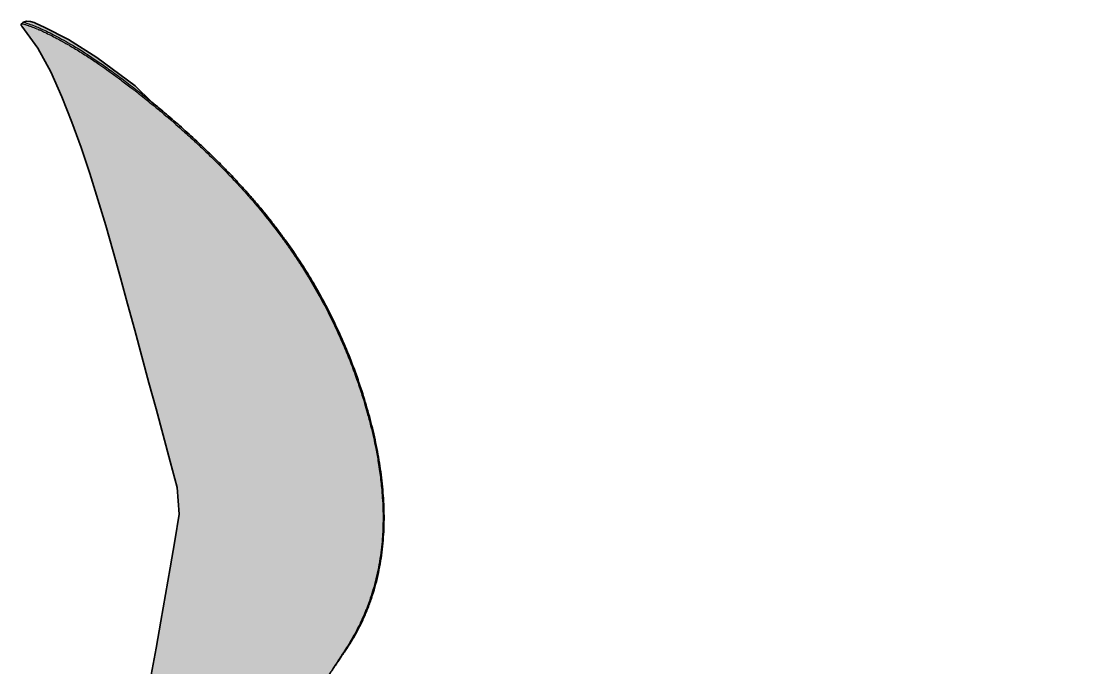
# Model space of a CAD drawing. Header units: millimetres. Extents: x 0 to 1796, y -1115 to 815.
# Drawn here: x 1177 to 1716, y 487 to 815 of the extents above; entities that cross this region are included whole.
import ezdxf

# ---------------------------------------------------------------- set-up
doc = ezdxf.new("R2010")
doc.units = ezdxf.units.MM
doc.layers.add('Blocks', color=7, linetype='Continuous')
doc.layers.add('Blocks$Fill', color=7, linetype='Continuous', true_color=0xffffff)
doc.layers.add('Blocks$Inner', color=7, linetype='Continuous', lineweight=25, true_color=0x007f00)
doc.layers.add('Blocks$Outline', color=7, linetype='Continuous', lineweight=35, true_color=0xff3f3f)

# ---------------------------------------------------------------- blocks, each defined once
blk = doc.blocks.new('N02 Dining Chair Side')
at = {"layer": 'Blocks$Fill'}
blk.add_hatch(color=256, dxfattribs=at).paths.add_polyline_path([(111.91, 0.28), (111.59, 0.22), (111.42, 0.21), (111.3, 0.2), (111.18, 0.2), (111.06, 0.2), (89.44, 2.24), (89.4, 2.25), (89.37, 2.27), (89.33, 2.29), (89.3, 2.3), (89.26, 2.32), (89.23, 2.34), (89.19, 2.36), (89.16, 2.39), (89.12, 2.41), (89.09, 2.43), (89.06, 2.46), (89.02, 2.48), (88.99, 2.51), (88.96, 2.53), (88.93, 2.56), (88.9, 2.59), (88.86, 2.62), (88.83, 2.65), (88.8, 2.68), (88.77, 2.71), (88.75, 2.74), (88.72, 2.78), (88.69, 2.81), (88.66, 2.85), (88.64, 2.88), (88.61, 2.92), (88.59, 2.95), (88.57, 2.99), (88.54, 3.03), (88.52, 3.06), (88.5, 3.1), (88.48, 3.14), (88.46, 3.18), (88.44, 3.22), (88.42, 3.26), (88.41, 3.3), (88.39, 3.34), (88.38, 3.38), (88.36, 3.43), (88.35, 3.47), (88.34, 3.51), (88.33, 3.55), (88.32, 3.59), (88.31, 3.64), (88.3, 3.68), (88.29, 3.72), (88.29, 3.76), (88.28, 3.8), (88.28, 3.85), (88.28, 3.89), (88.27, 3.93), (88.27, 3.97), (88.27, 4.01), (88.27, 4.06), (88.27, 4.1), (88.28, 4.14), (88.28, 4.18), (88.28, 4.22), (88.29, 4.26), (88.29, 4.3), (88.3, 4.34), (88.31, 4.38), (88.31, 4.42), (88.32, 4.45), (88.33, 4.49), (88.34, 4.53), (88.35, 4.57), (88.36, 4.6), (88.38, 4.64), (88.39, 4.68), (88.4, 4.72), (88.42, 4.76), (88.44, 4.79), (88.45, 4.83), (88.47, 4.87), (88.49, 4.91), (88.51, 4.94), (88.53, 4.98), (88.55, 5.02), (88.57, 5.05), (88.6, 5.09), (88.62, 5.12), (88.65, 5.16), (88.67, 5.19), (88.7, 5.23), (88.73, 5.26), (88.75, 5.29), (88.78, 5.32), (88.81, 5.36), (88.84, 5.39), (88.87, 5.42), (88.91, 5.45), (88.94, 5.48), (88.97, 5.51), (89.01, 5.53), (89.04, 5.56), (89.08, 5.59), (89.11, 5.61), (89.15, 5.64), (89.19, 5.66), (89.22, 5.68), (89.26, 5.7), (89.3, 5.72), (89.34, 5.74), (89.38, 5.76), (89.42, 5.78), (89.46, 5.8), (89.5, 5.82), (89.54, 5.83), (89.58, 5.85), (89.62, 5.86), (89.66, 5.87), (89.7, 5.88), (89.74, 5.89), (89.78, 5.9), (89.82, 5.91), (89.86, 5.92), (89.9, 5.93), (89.94, 5.93), (89.99, 5.94), (90.03, 5.94), (90.07, 5.95), (90.11, 5.95), (90.15, 5.95), (90.19, 5.95), (90.23, 5.95), (90.26, 5.95), (90.3, 5.95), (90.83, 5.96), (90.9, 5.96), (91.91, 5.92), (92.86, 5.87), (92.86, 5.87), (94.85, 11.88), (94.85, 11.88), (94.85, 11.88), (94.85, 11.88), (94.85, 11.88), (94.85, 11.88), (94.85, 11.88), (94.85, 11.88), (94.85, 11.88), (94.85, 11.88), (94.85, 11.88), (94.85, 11.89), (94.85, 11.89), (94.85, 11.89), (94.85, 11.89), (94.85, 11.89), (94.85, 11.89), (94.85, 11.89), (94.85, 11.89), (94.85, 11.89), (94.85, 11.89), (94.86, 11.89), (94.86, 11.89), (94.86, 11.89), (94.86, 11.9), (94.86, 11.9), (94.86, 11.9), (94.86, 11.9), (94.87, 11.9), (94.87, 11.9), (94.87, 11.9), (94.87, 11.91), (94.87, 11.91), (94.88, 11.91), (94.88, 11.91), (94.88, 11.91), (94.88, 11.91), (94.89, 11.91), (94.89, 11.91), (94.89, 11.91), (94.9, 11.92), (94.9, 11.92), (218.79, 409.73), (220.15, 413.55), (221.86, 418.06), (223.89, 422.82), (224.02, 423.06), (192.22, 424.1), (178.52, 425.52), (165.22, 429.05), (153.05, 435.44), (143, 444.8), (136.03, 456.64), (133.56, 470.1), (135.21, 483.77), (137.63, 497.34), (149.44, 565.24), (148.42, 578.68), (144.82, 591.99), (108.13, 724.83), (99.66, 751.06), (94.99, 764.03), (89.91, 776.84), (84.3, 789.43), (77.73, 801.54), (69.51, 812.58), (69.25, 813.03), (69.28, 813.55), (69.56, 814), (70.29, 814.68), (72.06, 815.15), (73.96, 815.03), (75.78, 814.55), (76.78, 814.08), (80.92, 812.21), (93.14, 805.82), (107.58, 796.77), (127.06, 782.32), (135.57, 774.09), (142.88, 768), (154.39, 757.91), (162.14, 750.71), (169.9, 743.13), (177.6, 735.18), (185.16, 726.84), (188.88, 722.52), (192.53, 718.1), (196.13, 713.6), (199.65, 709), (203.11, 704.31), (206.48, 699.53), (209.77, 694.67), (212.97, 689.73), (216.08, 684.7), (219.07, 679.59), (221.97, 674.4), (224.75, 669.13), (227.42, 663.8), (229.99, 658.4), (232.43, 652.93), (234.77, 647.42), (236.99, 641.84), (239.08, 636.22), (241.06, 630.54), (242.91, 624.82), (244.63, 619.05), (246.23, 613.25), (247.69, 607.4), (249.01, 601.52), (250.17, 595.6), (251.16, 589.65), (251.98, 583.67), (252.62, 577.64), (253.04, 571.63), (253.18, 568.66), (253.25, 565.67), (253.26, 562.62), (253.21, 559.55), (253.09, 556.51), (252.91, 553.5), (252.66, 550.49), (252.35, 547.49), (251.96, 544.49), (251.51, 541.5), (250.99, 538.53), (250.4, 535.57), (249.74, 532.63), (249.01, 529.72), (248.2, 526.83), (247.32, 523.97), (246.36, 521.13), (245.33, 518.34), (244.24, 515.58), (243.07, 512.86), (241.84, 510.18), (240.54, 507.56), (239.15, 504.98), (237.71, 502.47), (236.23, 500.04), (233.17, 495.31), (223.7, 481.2), (222.22, 478.83), (221.5, 477.61), (220.81, 476.38), (220.15, 475.14), (219.53, 473.89), (219.23, 473.26), (218.95, 472.62), (218.69, 471.99), (218.44, 471.35), (218.2, 470.7), (217.99, 470.05), (217.79, 469.39), (217.62, 468.73), (217.46, 468.07), (217.4, 467.74), (217.34, 467.4), (217.28, 467.07), (217.24, 466.73), (217.19, 466.4), (217.16, 466.06), (217.13, 465.73), (217.11, 465.39), (217.1, 465.05), (217.09, 464.71), (217.1, 464.38), (217.11, 464.04), (217.13, 463.7), (217.16, 463.36), (217.2, 463.03), (217.25, 462.69), (217.31, 462.36), (217.38, 462.03), (217.46, 461.69), (217.55, 461.37), (217.64, 461.04), (217.75, 460.71), (217.85, 460.45), (217.95, 460.2), (218.05, 459.94), (218.16, 459.69), (221.89, 456.98), (223.8, 456.12), (225.02, 455.76), (226.56, 455.42), (230.74, 454.92), (237.78, 454.88), (377.31, 470.86), (431.67, 476.31), (454.45, 476.41), (486.6, 475.32), (491.97, 475.09), (492.38, 475.05), (499.64, 474.27), (508.56, 473.03), (515.04, 471.94), (528.88, 469), (536.74, 466.96), (543.8, 464.9), (552.15, 462.2), (558.85, 459.79), (566.59, 456.74), (577.55, 452.1), (579, 451.45), (580.64, 450.55), (582.23, 449.55), (583.72, 448.41), (585.07, 447.11), (586.24, 445.64), (587.2, 444.02), (587.92, 442.28), (588.31, 440.45), (588.02, 438.65), (587.41, 437.86), (587, 437.54), (586.48, 437.45), (586, 437.67), (574.28, 444.87), (571.8, 445.86), (561.49, 449.99), (548.07, 453.07), (534.36, 454.39), (520.58, 454.34), (510.13, 453.6), (512.41, 450.13), (514.93, 440.52), (516.29, 428.53), (517.84, 418.15), (518.03, 417.1), (524.24, 388.28), (602.15, 10.37), (602.15, 10.37), (602.15, 10.37), (603.5, 4.28), (604.98, 4.16), (605.63, 4.09), (605.73, 4.09), (605.74, 4.09), (605.78, 4.09), (605.86, 4.09), (605.94, 4.08), (606.02, 4.07), (606.1, 4.06), (606.18, 4.04), (606.25, 4.02), (606.33, 4), (606.4, 3.97), (606.48, 3.94), (606.55, 3.91), (606.62, 3.87), (606.69, 3.84), (606.76, 3.8), (606.83, 3.75), (606.9, 3.71), (606.96, 3.66), (607.02, 3.61), (607.08, 3.55), (607.14, 3.5), (607.19, 3.44), (607.25, 3.38), (607.3, 3.32), (607.34, 3.25), (607.39, 3.19), (607.43, 3.12), (607.47, 3.05), (607.51, 2.98), (607.54, 2.9), (607.57, 2.83), (607.6, 2.76), (607.62, 2.68), (607.65, 2.6), (607.66, 2.52), (607.68, 2.45), (607.69, 2.37), (607.7, 2.29), (607.71, 2.21), (607.71, 2.13), (607.71, 2.05), (607.71, 1.97), (607.7, 1.89), (607.69, 1.81), (607.68, 1.73), (607.66, 1.65), (607.64, 1.57), (607.62, 1.5), (607.59, 1.42), (607.57, 1.35), (607.54, 1.27), (607.5, 1.2), (607.46, 1.13), (607.42, 1.06), (607.38, 0.99), (607.34, 0.93), (607.29, 0.86), (607.24, 0.8), (607.18, 0.74), (607.13, 0.68), (607.07, 0.63), (607.01, 0.57), (606.95, 0.52), (606.89, 0.48), (606.82, 0.43), (606.75, 0.39), (606.68, 0.35), (606.61, 0.31), (606.54, 0.27), (606.47, 0.24), (606.39, 0.21), (606.32, 0.19), (606.24, 0.17), (606.16, 0.15), (606.08, 0.13), (606.01, 0.12), (605.93, 0.11), (605.85, 0.1), (605.77, 0.1), (605.69, 0.09), (605.68, 0.09), (605.65, 0.09), (585.04, 0.35), (584.71, 0.35), (584.69, 0.35), (584.69, 0.35), (584.57, 0.36), (584.49, 0.37), (584.41, 0.38), (584.33, 0.39), (584.25, 0.41), (584.17, 0.43), (584.1, 0.45), (584.02, 0.48), (583.95, 0.51), (583.87, 0.54), (583.8, 0.57), (583.73, 0.61), (583.66, 0.65), (583.59, 0.7), (583.53, 0.74), (583.46, 0.79), (583.4, 0.84), (583.34, 0.9), (583.29, 0.95), (583.23, 1.01), (583.18, 1.07), (583.13, 1.13), (583.08, 1.2), (583.04, 1.26), (582.99, 1.33), (582.95, 1.4), (582.92, 1.47), (582.88, 1.54), (582.85, 1.62), (582.83, 1.69), (582.8, 1.77), (582.78, 1.85), (582.76, 1.92), (582.74, 2), (582.73, 2.08), (582.72, 2.16), (582.72, 2.24), (582.71, 2.32), (582.71, 2.4), (582.72, 2.48), (582.72, 2.56), (582.73, 2.64), (582.75, 2.72), (582.76, 2.8), (582.78, 2.87), (582.8, 2.95), (582.83, 3.03), (582.86, 3.1), (582.89, 3.18), (582.92, 3.25), (582.96, 3.32), (583, 3.39), (583.04, 3.46), (583.09, 3.52), (583.14, 3.59), (583.19, 3.65), (583.24, 3.71), (583.3, 3.77), (583.34, 3.81), (583.45, 4.02), (583.99, 4.33), (584.27, 4.43), (584.46, 4.47), (584.62, 4.5), (584.77, 4.52), (584.91, 4.53), (585.24, 4.56), (586.01, 4.6), (586.94, 4.63), (508.57, 385.05), (505.68, 397.83), (502.98, 410.64), (501.65, 417.98), (500.84, 423.24), (500.49, 425.97), (498.76, 425.02), (497.02, 424.52), (495.23, 424.43), (493.46, 424.73), (491.85, 425.4), (490.42, 426.44), (489.14, 427.95), (487.47, 432.79), (243.64, 405.01), (243.69, 404.13), (243.5, 402.35), (242.91, 400.65), (241.95, 399.12), (240.79, 397.94), (239.78, 397.23), (238.14, 396.49), (236.6, 396.16), (235.04, 396.13), (233.28, 396.48), (232.15, 396.93), (231.52, 397.33), (229.88, 392.23), (229.88, 392.23), (229.88, 392.23), (229.88, 392.22), (229.88, 392.22), (110.12, 7.13), (109.36, 4.5), (111.31, 4.28), (111.43, 4.26), (111.5, 4.24), (111.58, 4.21), (111.65, 4.18), (111.68, 4.17), (111.72, 4.15), (111.75, 4.13), (111.79, 4.12), (111.82, 4.1), (111.86, 4.08), (111.89, 4.06), (111.92, 4.04), (111.96, 4.02), (111.99, 4), (112.03, 3.98), (112.06, 3.95), (112.09, 3.93), (112.12, 3.91), (112.15, 3.88), (112.19, 3.86), (112.22, 3.83), (112.25, 3.8), (112.28, 3.78), (112.31, 3.75), (112.34, 3.72), (112.36, 3.69), (112.39, 3.66), (112.42, 3.63), (112.45, 3.6), (112.47, 3.57), (112.5, 3.54), (112.52, 3.51), (112.55, 3.47), (112.57, 3.44), (112.6, 3.41), (112.62, 3.38), (112.64, 3.34), (112.66, 3.31), (112.68, 3.27), (112.7, 3.24), (112.72, 3.2), (112.74, 3.17), (112.76, 3.13), (112.78, 3.09), (112.79, 3.06), (112.81, 3.02), (112.82, 2.99), (112.84, 2.95), (112.85, 2.91), (112.87, 2.87), (112.88, 2.84), (112.89, 2.8), (112.9, 2.76), (112.91, 2.73), (112.92, 2.69), (112.93, 2.65), (112.94, 2.58), (112.96, 2.5), (112.97, 2.43), (112.98, 2.35), (112.98, 2.28), (112.98, 2.2), (112.98, 2.16), (112.98, 2.12), (112.98, 2.08), (112.98, 2.04), (112.98, 2.01), (112.98, 1.97), (112.97, 1.93), (112.97, 1.89), (112.96, 1.85), (112.96, 1.81), (112.95, 1.77), (112.94, 1.73), (112.93, 1.69), (112.92, 1.65), (112.91, 1.61), (112.9, 1.58), (112.89, 1.54), (112.88, 1.5), (112.87, 1.46), (112.85, 1.42), (112.84, 1.38), (112.83, 1.35), (112.81, 1.31), (112.79, 1.27), (112.78, 1.23), (112.76, 1.2), (112.74, 1.16), (112.72, 1.12), (112.7, 1.09), (112.68, 1.05), (112.66, 1.02), (112.64, 0.98), (112.62, 0.95), (112.6, 0.92), (112.57, 0.88), (112.55, 0.85), (112.52, 0.82), (112.5, 0.79), (112.47, 0.76), (112.45, 0.73), (112.42, 0.7), (112.39, 0.67), (112.37, 0.64), (112.34, 0.61), (112.31, 0.58), (112.28, 0.56), (112.25, 0.53), (112.22, 0.5), (112.19, 0.48), (112.16, 0.45), (112.13, 0.43), (112.1, 0.41), (112.04, 0.36), (111.98, 0.32)], flags=0)
at = {"layer": 'Blocks$Inner'}
blk.add_lwpolyline([(135.57, 774.09), (127.06, 782.32), (107.58, 796.77), (93.14, 805.82), (80.92, 812.21), (76.78, 814.08), (75.78, 814.55), (73.96, 815.03), (72.06, 815.15), (70.29, 814.68), (69.56, 814), (69.28, 813.55), (69.25, 813.03), (69.51, 812.58), (77.73, 801.54), (84.3, 789.43), (89.91, 776.84), (94.99, 764.03), (99.66, 751.06), (104.01, 737.98), (108.13, 724.83), (112.08, 711.63), (115.89, 698.38), (119.57, 685.1), (123.18, 671.8), (126.79, 658.5), (130.39, 645.19), (134, 631.89), (137.61, 618.59), (141.21, 605.29), (144.82, 591.99), (148.42, 578.68), (149.44, 565.24), (147.08, 551.65), (144.71, 538.07), (142.35, 524.49), (139.98, 510.92), (137.63, 497.34), (135.21, 483.77)], dxfattribs=at)
for points in [[(69.91, 813.89), (69.68, 813.96), (69.56, 814), (69.56, 814)], [(70.63, 814.58), (70.41, 814.65), (70.29, 814.68), (70.29, 814.68)], [(73.17, 812.84), (73.49, 812.73), (73.84, 812.61), (74.2, 812.48)], [(77.9, 811.02), (78.36, 810.82), (78.84, 810.61), (79.34, 810.39)], [(79.34, 810.39), (79.83, 810.17), (80.34, 809.93), (80.87, 809.68)], [(90.26, 804.85), (90.99, 804.45), (91.74, 804.03), (92.51, 803.59)], [(100.04, 799.07), (100.94, 798.5), (101.86, 797.91), (102.8, 797.3)], [(102.8, 797.3), (103.74, 796.69), (104.7, 796.06), (105.68, 795.4)], [(117.69, 787.95), (118.81, 787.13), (119.94, 786.29), (121.08, 785.44)], [(139.34, 769.96), (140.57, 768.94), (141.81, 767.9), (146.79, 763.63)], [(146.79, 763.63), (148.04, 762.54), (149.3, 761.44), (150.56, 760.33)], [(154.35, 756.93), (155.61, 755.78), (156.88, 754.62), (158.15, 753.44)], [(154.39, 757.91), (155.68, 756.74), (156.97, 755.55), (158.26, 754.35)], [(158.26, 754.35), (159.55, 753.15), (160.85, 751.94), (162.14, 750.71)], [(161.96, 749.87), (163.23, 748.66), (164.5, 747.44), (165.77, 746.2)], [(162.14, 750.71), (163.44, 749.48), (164.73, 748.23), (166.03, 746.97)], [(166.03, 746.97), (167.32, 745.71), (168.61, 744.43), (169.9, 743.13)], [(169.9, 743.13), (171.19, 741.84), (172.48, 740.53), (173.76, 739.21)], [(173.76, 739.21), (175.05, 737.88), (176.33, 736.54), (177.6, 735.18)], [(177.6, 735.18), (178.87, 733.82), (180.14, 732.45), (181.4, 731.06)], [(181.4, 731.06), (182.66, 729.67), (183.92, 728.26), (185.16, 726.84)], [(184.53, 726.51), (185.75, 725.12), (186.96, 723.71), (188.17, 722.29)], [(188.17, 722.29), (189.37, 720.87), (190.57, 719.43), (191.76, 717.98)], [(199.65, 709), (200.82, 707.45), (201.97, 705.89), (203.11, 704.31)], [(202.14, 704.52), (203.26, 702.98), (204.37, 701.43), (205.46, 699.86)], [(208.7, 695.12), (209.77, 693.53), (210.82, 691.92), (211.86, 690.3)], [(220.74, 675.35), (221.68, 673.65), (222.6, 671.94), (223.5, 670.22)], [(221.97, 674.4), (222.91, 672.65), (223.84, 670.9), (224.75, 669.13)], [(241.63, 627), (242.23, 625.13), (242.81, 623.26), (243.38, 621.37)], [(252.3, 575.08), (252.46, 573.12), (252.57, 571.15), (252.65, 569.18)], [(252.77, 563.26), (252.77, 561.29), (252.73, 559.31), (252.64, 557.34)], [(250.69, 539.7), (250.34, 537.77), (249.95, 535.84), (249.51, 533.92)], [(249.51, 533.92), (249.07, 532), (248.58, 530.1), (248.05, 528.22)], [(246.31, 522.63), (245.69, 520.78), (245.02, 518.96), (244.3, 517.16)], [(230.65, 492), (229.61, 490.44), (228.56, 488.9), (227.52, 487.36)]]:
    blk.add_open_spline(points, degree=3, dxfattribs=at)
for points, knots in [([(69.56, 814), (69.56, 814), (69.74, 813.94), (70.15, 813.82), (70.27, 813.78)], [1, 1, 1, 1, 13.983063, 18.790961, 18.790961, 18.790961, 18.790961]), ([(70.27, 813.78), (70.48, 813.72), (71.15, 813.51), (72.21, 813.17), (73.03, 812.89), (73.17, 812.84)], [18.790961, 18.790961, 18.790961, 18.790961, 26.958183, 39.939899, 42.519458, 42.519458, 42.519458, 42.519458]), ([(70.29, 814.68), (70.29, 814.68), (71.86, 814.23), (75.09, 813.09), (76.33, 812.61)], [0, 0, 0, 0, 0.03296703, 0.04945026, 0.04945026, 0.04945026, 0.04945026]), ([(74.2, 812.48), (74.47, 812.38), (75.57, 811.98), (76.84, 811.47), (77.87, 811.03), (77.9, 811.02)], [48.449938, 48.449938, 48.449938, 48.449938, 52.917996, 65.899712, 66.24645, 66.24645, 66.24645, 66.24645]), ([(76.33, 812.61), (76.74, 812.44), (78.9, 811.58), (83.54, 809.45), (91.59, 805.19), (100.13, 800.1), (108, 794.88), (113.27, 791.18), (116.57, 788.77), (117.69, 787.95)], [0.04945026, 0.04945026, 0.04945026, 0.04945026, 0.05494476, 0.07692278, 0.0989008, 0.12087883, 0.13186784, 0.14285685, 0.14835135, 0.14835135, 0.14835135, 0.14835135]), ([(80.87, 809.68), (80.94, 809.65), (82.01, 809.15), (83.15, 808.59), (84.28, 808.02)], [78.110253, 78.110253, 78.110253, 78.110253, 78.879148, 89.975292, 89.975292, 89.975292, 89.975292]), ([(84.28, 808.02), (84.47, 807.92), (85.7, 807.3), (87, 806.62), (88.15, 806)], [89.975292, 89.975292, 89.975292, 89.975292, 91.85987, 101.839122, 101.839122, 101.839122, 101.839122]), ([(88.15, 806), (88.49, 805.82), (89.19, 805.44), (89.91, 805.05), (90.26, 804.85)], [101.839122, 101.839122, 101.839122, 101.839122, 104.841372, 107.771582, 107.771582, 107.771582, 107.771582]), ([(92.51, 803.59), (93.04, 803.28), (94.45, 802.47), (96.83, 801.06), (98.84, 799.82), (99.93, 799.14), (100.04, 799.07)], [113.70372, 113.70372, 113.70372, 113.70372, 117.822648, 124.313506, 130.804364, 131.501251, 131.501251, 131.501251, 131.501251]), ([(105.68, 795.4), (105.75, 795.36), (106.72, 794.7), (107.72, 794.02), (108.66, 793.38)], [143.366023, 143.366023, 143.366023, 143.366023, 143.785788, 149.298156, 149.298156, 149.298156, 149.298156]), ([(108.66, 793.38), (109.94, 792.5), (112.01, 791.05), (114.14, 789.53), (114.93, 788.95)], [149.298156, 149.298156, 149.298156, 149.298156, 156.767117, 161.163195, 161.163195, 161.163195, 161.163195]), ([(114.93, 788.95), (116.49, 787.83), (119.78, 785.41), (123.2, 782.83), (124.99, 781.45)], [161.163195, 161.163195, 161.163195, 161.163195, 169.748606, 178.960483, 178.960483, 178.960483, 178.960483]), ([(121.08, 785.44), (123.37, 783.72), (128.05, 780.13), (135.35, 774.3), (140.36, 770.14), (142.88, 768)], [-0.84615385, -0.84615385, -0.84615385, -0.84615385, -0.83516491, -0.8241759, -0.81318689, -0.81318689, -0.81318689, -0.81318689]), ([(124.99, 781.45), (125.73, 780.89), (126.89, 779.99), (128.06, 779.07), (128.49, 778.74)], [178.960483, 178.960483, 178.960483, 178.960483, 182.730281, 184.892776, 184.892776, 184.892776, 184.892776]), ([(128.49, 778.74), (130.64, 777.05), (134.23, 774.18), (137.89, 771.17), (139.34, 769.96)], [184.892776, 184.892776, 184.892776, 184.892776, 195.71177, 202.69033, 202.69033, 202.69033, 202.69033]), ([(142.88, 768), (145.41, 765.85), (149.24, 762.53), (153.1, 759.08), (154.39, 757.91)], [-0.81318689, -0.81318689, -0.81318689, -0.81318689, -0.802198, -0.7967035, -0.7967035, -0.7967035, -0.7967035]), ([(150.56, 760.33), (150.81, 760.1), (152.07, 758.98), (153.33, 757.85), (154.35, 756.93)], [214.555126, 214.555126, 214.555126, 214.555126, 215.74209, 220.487297, 220.487297, 220.487297, 220.487297]), ([(158.15, 753.44), (158.64, 752.99), (159.91, 751.8), (161.18, 750.6), (161.96, 749.87)], [226.419033, 226.419033, 226.419033, 226.419033, 228.723023, 232.351528, 232.351528, 232.351528, 232.351528]), ([(165.77, 746.2), (166.51, 745.48), (169.04, 742.99), (171.57, 740.44), (173.36, 738.6)], [238.284048, 238.284048, 238.284048, 238.284048, 241.70395, 250.148228, 250.148228, 250.148228, 250.148228]), ([(173.36, 738.6), (174.32, 737.61), (176.83, 734.99), (179.31, 732.31), (180.84, 730.63)], [250.148228, 250.148228, 250.148228, 250.148228, 254.685573, 262.0131, 262.0131, 262.0131, 262.0131]), ([(180.84, 730.63), (182.02, 729.34), (183.25, 727.96), (184.47, 726.57), (184.53, 726.51)], [262.0131, 262.0131, 262.0131, 262.0131, 267.667123, 267.945539, 267.945539, 267.945539, 267.945539]), ([(185.16, 726.84), (186.41, 725.41), (190.12, 721.1), (194.96, 715.14), (198.49, 710.55), (199.65, 709)], [-0.75275144, -0.75275144, -0.75275144, -0.75275144, -0.74725693, -0.73626792, -0.7307739, -0.7307739, -0.7307739, -0.7307739]), ([(191.76, 717.98), (191.92, 717.78), (194.68, 714.39), (198.17, 709.92), (201.39, 705.55), (202.14, 704.52)], [279.810239, 279.810239, 279.810239, 279.810239, 280.648421, 293.630138, 297.607569, 297.607569, 297.607569, 297.607569]), ([(203.11, 704.31), (205.38, 701.16), (209.83, 694.73), (216.15, 684.75), (220.08, 677.88), (221.97, 674.4)], [-0.72527999, -0.72527999, -0.72527999, -0.72527999, -0.71429098, -0.70330197, -0.69231332, -0.69231332, -0.69231332, -0.69231332]), ([(205.46, 699.86), (206.03, 699.05), (207.12, 697.48), (208.19, 695.89), (208.7, 695.12)], [303.540026, 303.540026, 303.540026, 303.540026, 306.611563, 309.472545, 309.472545, 309.472545, 309.472545]), ([(211.86, 690.3), (212.59, 689.15), (213.61, 687.52), (214.62, 685.88), (214.92, 685.39)], [315.404711, 315.404711, 315.404711, 315.404711, 319.592926, 321.337231, 321.337231, 321.337231, 321.337231]), ([(214.92, 685.39), (216.82, 682.27), (218.76, 678.92), (220.64, 675.53), (220.74, 675.35)], [321.337231, 321.337231, 321.337231, 321.337231, 332.574424, 333.201631, 333.201631, 333.201631, 333.201631]), ([(223.5, 670.22), (224.47, 668.35), (226.24, 664.88), (227.93, 661.37), (228.69, 659.75)], [339.134132, 339.134132, 339.134132, 339.134132, 345.555703, 350.999165, 350.999165, 350.999165, 350.999165]), ([(224.75, 669.13), (225.66, 667.36), (228.33, 662.03), (232.51, 652.97), (235.55, 645.58), (236.99, 641.84)], [-0.68681882, -0.68681882, -0.68681882, -0.68681882, -0.68132431, -0.6703353, -0.6593463, -0.6593463, -0.6593463, -0.6593463]), ([(228.69, 659.75), (229.75, 657.51), (231.37, 653.95), (232.91, 650.36), (233.46, 649.04)], [350.999165, 350.999165, 350.999165, 350.999165, 358.537414, 362.864201, 362.864201, 362.864201, 362.864201]), ([(233.46, 649.04), (234.56, 646.41), (236.75, 640.96), (238.77, 635.44), (239.76, 632.58)], [362.864201, 362.864201, 362.864201, 362.864201, 371.519128, 380.661706, 380.661706, 380.661706, 380.661706]), ([(236.99, 641.84), (239.86, 634.37), (243.69, 622.96), (247.79, 607.43), (250.28, 595.62), (251.8, 585.69), (252.65, 577.64), (253.08, 571.61), (253.29, 565.73), (253.26, 559.51), (252.95, 553.49), (252.2, 545.48), (250.92, 537.51), (249.06, 529.7), (247.93, 525.86), (247.32, 523.97)], [-0.6593463, -0.6593463, -0.6593463, -0.6593463, -0.6373683, -0.6263793, -0.6153903, -0.6044012, -0.5989067, -0.5934122, -0.5879177, -0.5824232, -0.5769287, -0.5714342, -0.5604452, -0.5549507, -0.5494562, -0.5494562, -0.5494562, -0.5494562]), ([(239.76, 632.58), (240.18, 631.38), (240.81, 629.52), (241.42, 627.66), (241.63, 627)], [380.661706, 380.661706, 380.661706, 380.661706, 384.500791, 386.594217, 386.594217, 386.594217, 386.594217]), ([(243.38, 621.37), (243.84, 619.8), (244.93, 616.03), (245.94, 612.23), (246.49, 610)], [392.526737, 392.526737, 392.526737, 392.526737, 397.48241, 404.391524, 404.391524, 404.391524, 404.391524]), ([(246.49, 610), (246.98, 608.05), (247.89, 604.22), (248.7, 600.37), (249.08, 598.49)], [404.391524, 404.391524, 404.391524, 404.391524, 410.463965, 416.256563, 416.256563, 416.256563, 416.256563]), ([(249.08, 598.49), (249.54, 596.15), (250.24, 592.28), (250.83, 588.38), (251.04, 586.84)], [416.256563, 416.256563, 416.256563, 416.256563, 423.445256, 428.120834, 428.120834, 428.120834, 428.120834]), ([(251.04, 586.84), (251.42, 584.11), (251.87, 580.19), (252.21, 576.26), (252.3, 575.08)], [428.120834, 428.120834, 428.120834, 428.120834, 436.426631, 439.985873, 439.985873, 439.985873, 439.985873]), ([(252.65, 569.18), (252.7, 568.02), (252.76, 566.05), (252.77, 564.07), (252.77, 563.26)], [445.91799, 445.91799, 445.91799, 445.91799, 449.407944, 451.850211, 451.850211, 451.850211, 451.850211]), ([(252.64, 557.34), (252.57, 555.81), (252.45, 553.84), (252.29, 551.87), (252.25, 551.43)], [457.782731, 457.782731, 457.782731, 457.782731, 462.389352, 463.715238, 463.715238, 463.715238, 463.715238]), ([(252.25, 551.43), (251.91, 547.57), (251.4, 543.65), (250.7, 539.77), (250.69, 539.71)], [463.715238, 463.715238, 463.715238, 463.715238, 475.370523, 475.577844, 475.577844, 475.577844, 475.577844]), ([(248.05, 528.22), (247.97, 527.93), (247.43, 526.05), (246.84, 524.19), (246.31, 522.63)], [492.403902, 492.403902, 492.403902, 492.403902, 493.306578, 498.331628, 498.331628, 498.331628, 498.331628]), ([(247.32, 523.97), (246.71, 522.07), (245.38, 518.31), (243.12, 512.83), (240.59, 507.52), (238.22, 503.27), (236.23, 500.02), (234.73, 497.67), (233.18, 495.32), (231.55, 492.91), (230.05, 490.7), (228.97, 489.1), (228.23, 488.02), (227.5, 486.94), (226.48, 485.43), (224.7, 482.77), (222.17, 478.88), (219.86, 474.74), (218.39, 471.36), (217.56, 468.74), (217.09, 466.07), (217.06, 463.36), (217.65, 460.69), (218.87, 458.16), (220.73, 455.95), (223.09, 454.16), (225.75, 452.77), (229.56, 451.43), (234.56, 450.59), (240.59, 450.47), (246.59, 450.83), (252.55, 451.42), (257.47, 452.02), (261.5, 452.53), (265.56, 453.06), (270.29, 453.69), (276.32, 454.49), (288.14, 456.07), (306.04, 458.38), (329.85, 461.42), (353.69, 464.52), (373.63, 467.07), (387.57, 468.74), (395.65, 469.63), (399.64, 470.04), (401.62, 470.24)], [-0.5494562, -0.5494562, -0.5494562, -0.5494562, -0.5439617, -0.5384672, -0.5329727, -0.5274782, -0.524731, -0.5219837, -0.5192365, -0.5164892, -0.513742, -0.5123683, -0.5109947, -0.5096211, -0.5082475, -0.5055002, -0.5000057, -0.4945112, -0.4917639, -0.4890167, -0.4862694, -0.4835222, -0.4807749, -0.4780277, -0.4752804, -0.4725332, -0.4697859, -0.4670387, -0.4615442, -0.4560497, -0.4505552, -0.4450607, -0.4395661, -0.4368189, -0.4340716, -0.4285771, -0.4230826, -0.4175881, -0.3956101, -0.3736321, -0.3516541, -0.329676, -0.318687, -0.3131925, -0.3076982, -0.3076982, -0.3076982, -0.3076982]), ([(244.3, 517.15), (244.05, 516.54), (243.32, 514.74), (242.54, 512.97), (242.01, 511.81)], [504.264148, 504.264148, 504.264148, 504.264148, 506.288295, 510.196636, 510.196636, 510.196636, 510.196636]), ([(242.01, 511.81), (241.66, 511.04), (240.85, 509.32), (239.98, 507.6), (239.48, 506.64), (239.47, 506.6)], [510.196636, 510.196636, 510.196636, 510.196636, 512.779122, 516.024551, 516.129156, 516.129156, 516.129156, 516.129156]), ([(239.47, 506.6), (239, 505.7), (237.18, 502.32), (235.22, 499.07), (233.74, 496.72)], [516.129156, 516.129156, 516.129156, 516.129156, 519.268191, 527.988993, 527.988993, 527.988993, 527.988993]), ([(233.74, 496.72), (233.01, 495.58), (231.99, 494), (230.95, 492.44), (230.65, 492)], [527.994225, 527.994225, 527.994225, 527.994225, 532.251728, 533.926745, 533.926745, 533.926745, 533.926745])]:
    blk.add_open_spline(points, degree=3, knots=knots, dxfattribs=at)
at = {"layer": 'Blocks$Outline'}
blk.add_lwpolyline([(135.21, 483.77), (137.63, 497.34), (139.98, 510.92), (142.35, 524.49), (144.71, 538.07), (147.08, 551.65), (149.44, 565.24), (148.42, 578.68), (144.82, 591.99), (141.21, 605.29), (137.61, 618.59), (134, 631.89), (130.39, 645.19), (126.79, 658.5), (123.18, 671.8), (119.57, 685.1), (115.89, 698.38), (112.08, 711.63), (108.13, 724.83), (104.01, 737.98), (99.66, 751.06), (94.99, 764.03), (89.91, 776.84), (84.3, 789.43), (77.73, 801.54), (69.51, 812.58), (69.25, 813.03), (69.28, 813.55), (69.56, 814), (70.29, 814.68), (72.06, 815.15), (73.96, 815.03), (75.78, 814.55), (76.78, 814.08), (80.92, 812.21), (93.14, 805.82), (107.58, 796.77), (127.06, 782.32), (135.57, 774.09)], dxfattribs=at)
blk.add_open_spline([(135.57, 774.09), (137.97, 772.12), (140.42, 770.09), (142.88, 768), (145.41, 765.85), (149.24, 762.53), (153.1, 759.08), (154.39, 757.91), (155.68, 756.74), (156.97, 755.55), (158.26, 754.35), (159.55, 753.15), (160.85, 751.94), (162.14, 750.71), (163.44, 749.48), (164.73, 748.23), (166.03, 746.97), (167.32, 745.71), (168.61, 744.43), (169.9, 743.13), (171.19, 741.84), (172.48, 740.53), (173.76, 739.21), (175.05, 737.88), (176.33, 736.54), (177.6, 735.18), (178.87, 733.82), (180.14, 732.45), (181.4, 731.06), (182.66, 729.67), (183.92, 728.26), (185.16, 726.84), (186.41, 725.41), (190.12, 721.1), (194.96, 715.14), (198.49, 710.55), (199.65, 709), (200.82, 707.45), (201.97, 705.89), (203.11, 704.31), (205.38, 701.16), (209.83, 694.73), (216.15, 684.75), (220.08, 677.88), (221.97, 674.4), (222.91, 672.65), (223.84, 670.9), (224.75, 669.13), (225.66, 667.36), (228.33, 662.03), (232.51, 652.97), (235.55, 645.58), (236.99, 641.84), (239.86, 634.37), (243.69, 622.96), (247.79, 607.43), (250.28, 595.62), (251.8, 585.69), (252.65, 577.64), (253.08, 571.61), (253.29, 565.73), (253.26, 559.51), (252.95, 553.49), (252.2, 545.48), (250.92, 537.51), (249.06, 529.7), (247.93, 525.86), (247.32, 523.97), (246.71, 522.07), (245.38, 518.31), (243.12, 512.83), (240.59, 507.52), (238.22, 503.27), (236.23, 500.02), (234.73, 497.67), (233.18, 495.32), (231.55, 492.91), (230.05, 490.7), (228.97, 489.1), (228.23, 488.02), (227.5, 486.94), (226.48, 485.43), (224.7, 482.77), (222.17, 478.88), (219.86, 474.74), (218.39, 471.36), (217.56, 468.74), (217.09, 466.07), (217.06, 463.36), (217.53, 461.22), (218.01, 460.03), (218.16, 459.69)], degree=3, knots=[-0.8239092, -0.8239092, -0.8239092, -0.8239092, -0.8131869, -0.8131869, -0.8131869, -0.802198, -0.7967035, -0.7967035, -0.7967035, -0.7912093, -0.7912093, -0.7912093, -0.7857157, -0.7857157, -0.7857157, -0.7802214, -0.7802214, -0.7802214, -0.7747269, -0.7747269, -0.7747269, -0.7692339, -0.7692339, -0.7692339, -0.7637402, -0.7637402, -0.7637402, -0.7582458, -0.7582458, -0.7582458, -0.7527514, -0.7527514, -0.7527514, -0.7472569, -0.7362679, -0.7307739, -0.7307739, -0.7307739, -0.72528, -0.72528, -0.72528, -0.714291, -0.703302, -0.6923133, -0.6923133, -0.6923133, -0.6868188, -0.6868188, -0.6868188, -0.6813243, -0.6703353, -0.6593463, -0.6593463, -0.6593463, -0.6373683, -0.6263793, -0.6153903, -0.6044012, -0.5989067, -0.5934122, -0.5879177, -0.5824232, -0.5769287, -0.5714342, -0.5604452, -0.5549507, -0.5494562, -0.5494562, -0.5494562, -0.5439617, -0.5384672, -0.5329727, -0.5274782, -0.524731, -0.5219837, -0.5192365, -0.5164892, -0.513742, -0.5123683, -0.5109947, -0.5096211, -0.5082475, -0.5055002, -0.5000057, -0.4945112, -0.4917639, -0.4890167, -0.4862694, -0.4835222, -0.4807749, -0.4796809, -0.4796809, -0.4796809, -0.4796809], dxfattribs=at)

msp = doc.modelspace()

# ---------------------------------------------------------------- block references
at = {"layer": 'Blocks'}
msp.add_blockref('N02 Dining Chair Side', (1108.13, 0), dxfattribs=at)

doc.saveas('drawing.dxf')
